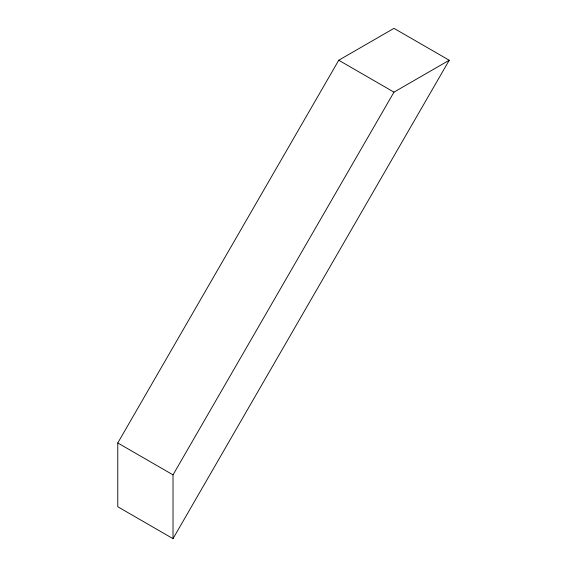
<?xml version="1.0" encoding="UTF-8"?>
<svg xmlns="http://www.w3.org/2000/svg" width="567" height="567" viewBox="0 0 567 567"><rect width="100%" height="100%" fill="white"/><g stroke="black" fill="none" stroke-linecap="round" stroke-linejoin="round"><path stroke-width="0.85" d="M117.773 442.969L338.74 60.244L393.98 28.35L449.227 60.244L173.02 538.65L117.773 506.756L117.773 442.969L173.02 474.863L173.02 538.65M173.02 474.863L393.98 92.138L449.227 60.244M338.74 60.244L393.98 92.138"/></g></svg>
